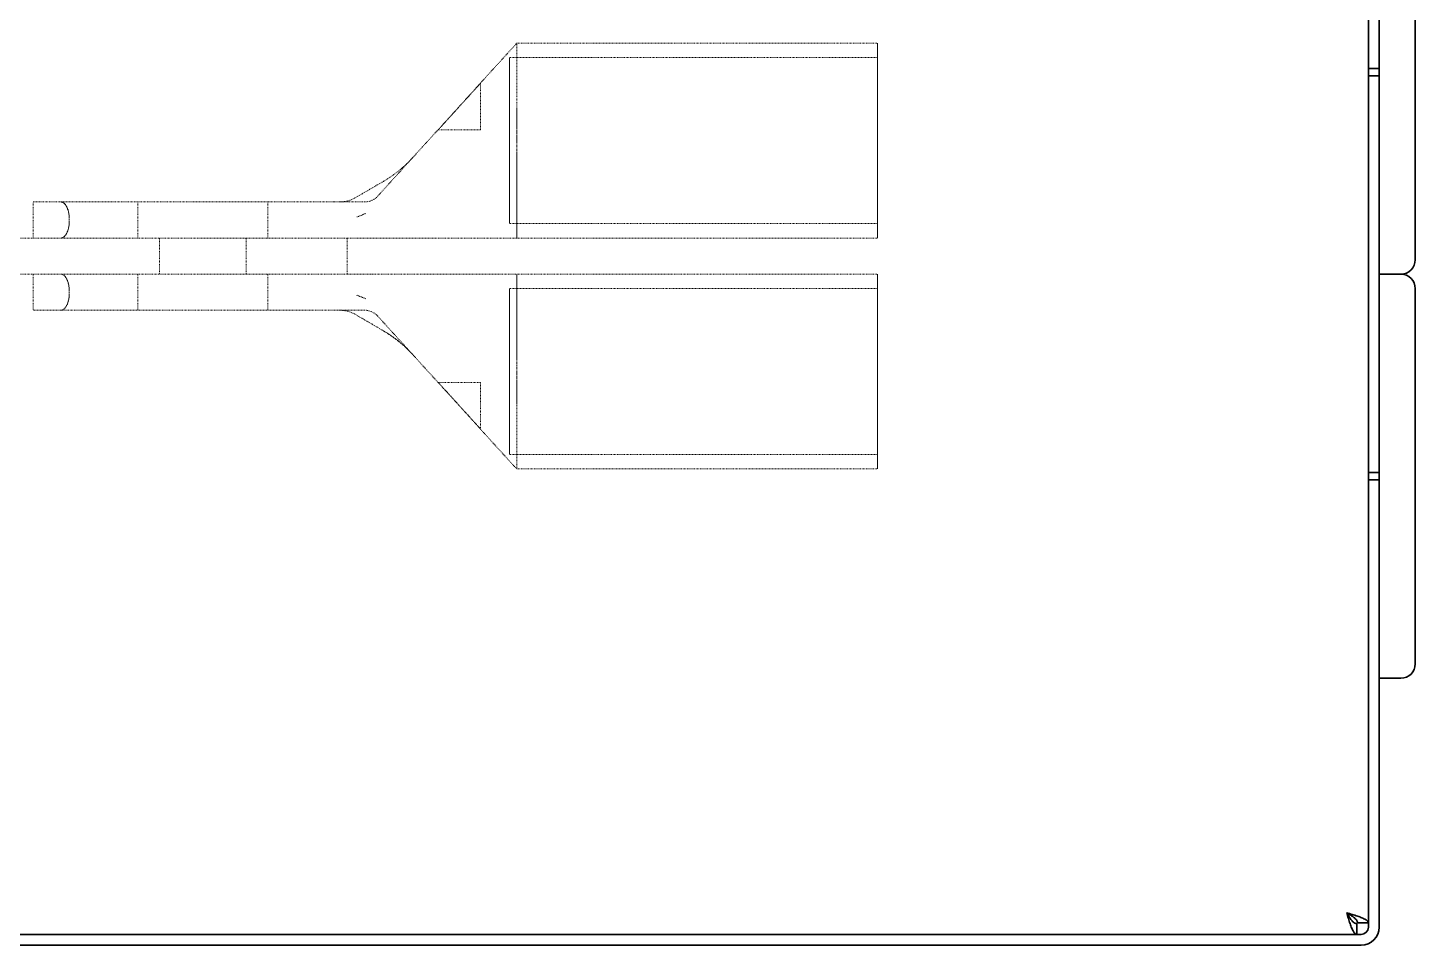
# Model space of a CAD drawing. Header units: millimetres. Extents: x -116965 to 323937, y 291661 to 566926.
# Drawn here: x -12834.8 to -12642.6, y 302220.5 to 302347.7 of the extents above; entities that cross this region are included whole.
import ezdxf

# ---------------------------------------------------------------- set-up
doc = ezdxf.new("R2010")
doc.units = ezdxf.units.MM
doc.linetypes.add('DASHED', pattern=[0.75, 0.5, -0.25])
doc.layers.add('Hidden Edges(Schneider)', color=7, linetype='DASHED', lineweight=18)
doc.layers.add('Visible Edges(Schneider)', color=7, linetype='Continuous', lineweight=35)

msp = doc.modelspace()

# ---------------------------------------------------------------- linework, layer by layer
at = {"layer": 'Hidden Edges(Schneider)', "ltscale": 0.038304}
for p, q in [((-12772.073147, 302340.021472), (-12767.073147, 302345.521474)), ((-12767.073147, 302286.521473), (-12772.073147, 302292.021474))]:
    msp.add_line(p, q, dxfattribs=at)
at = {"layer": 'Hidden Edges(Schneider)', "ltscale": 0.131234}
for p, q in [((-12767.073146, 302345.521473), (-12717.073147, 302345.521473)), ((-12767.073146, 302318.521473), (-12717.073147, 302318.521473)), ((-12767.073146, 302313.521473), (-12717.073147, 302313.521473)), ((-12767.073146, 302286.521473), (-12717.073147, 302286.521473))]:
    msp.add_line(p, q, dxfattribs=at)
at = {"layer": 'Hidden Edges(Schneider)', "ltscale": 0.133858}
for p, q in [((-12717.073147, 302343.521473), (-12768.073146, 302343.521473)), ((-12717.073147, 302320.521473), (-12768.073146, 302320.521473)), ((-12717.073147, 302311.521473), (-12768.073146, 302311.521473)), ((-12717.073147, 302288.521473), (-12768.073146, 302288.521473))]:
    msp.add_line(p, q, dxfattribs=at)
at = {"layer": 'Hidden Edges(Schneider)', "ltscale": 0.033416}
for p, q in [((-12772.073309, 302340.008347), (-12772.073309, 302333.521473)), ((-12772.072983, 302340.008347), (-12772.072983, 302333.521473)), ((-12772.073309, 302292.034599), (-12772.073309, 302298.521473)), ((-12772.072983, 302292.034599), (-12772.072983, 302298.521473))]:
    msp.add_line(p, q, dxfattribs=at)
at = {"layer": 'Hidden Edges(Schneider)', "ltscale": 0.008265}
for p, q in [((-12777.962463, 302333.521473), (-12777.982256, 302333.521473)), ((-12777.982256, 302298.521473), (-12777.962463, 302298.521473))]:
    msp.add_line(p, q, dxfattribs=at)
at = {"layer": 'Hidden Edges(Schneider)', "ltscale": 0.030667}
for p, q in [((-12777.962463, 302333.521473), (-12772.073309, 302333.521473)), ((-12772.073309, 302298.521473), (-12777.962463, 302298.521473))]:
    msp.add_line(p, q, dxfattribs=at)
at = {"layer": 'Hidden Edges(Schneider)', "ltscale": 0.00765}
for p, q in [((-12772.073309, 302333.521473), (-12772.072983, 302333.521473)), ((-12772.072983, 302298.521473), (-12772.073309, 302298.521473))]:
    msp.add_line(p, q, dxfattribs=at)
at = {"layer": 'Hidden Edges(Schneider)', "ltscale": 0.024651}
for p, q in [((-12785.521704, 302326.387319), (-12789.561619, 302324.036978)), ((-12785.525525, 302305.657878), (-12789.565759, 302308.006412))]:
    msp.add_line(p, q, dxfattribs=at)
at = {"layer": 'Hidden Edges(Schneider)', "ltscale": 0.024628}
msp.add_line((-12785.522728, 302326.382721), (-12789.558614, 302324.036478), dxfattribs=at)
at = {"layer": 'Hidden Edges(Schneider)', "ltscale": 0.119731}
for p, q in [((-12834.073146, 302323.521473), (-12830.21583, 302323.521473)), ((-12830.21583, 302308.521473), (-12834.073146, 302308.521473))]:
    msp.add_line(p, q, dxfattribs=at)
at = {"layer": 'Hidden Edges(Schneider)', "ltscale": 0.025733}
for p, q in [((-12834.073146, 302318.521473), (-12834.073146, 302323.521473)), ((-12819.573145, 302318.521473), (-12819.573145, 302323.521473)), ((-12801.573145, 302318.521473), (-12801.573145, 302323.521473)), ((-12816.573145, 302318.521473), (-12816.573145, 302313.521473)), ((-12804.573145, 302318.521473), (-12804.573145, 302313.521473)), ((-12790.573145, 302318.521473), (-12790.573145, 302313.521473)), ((-12834.073146, 302313.521473), (-12834.073146, 302308.521473)), ((-12819.573145, 302313.521473), (-12819.573145, 302308.521473)), ((-12801.573145, 302313.521473), (-12801.573145, 302308.521473))]:
    msp.add_line(p, q, dxfattribs=at)
at = {"layer": 'Hidden Edges(Schneider)', "ltscale": 0.124077}
msp.add_line((-12792.397171, 302323.521473), (-12830.21583, 302323.521473), dxfattribs=at)
at = {"layer": 'Hidden Edges(Schneider)', "ltscale": 0.000163431}
msp.add_line((-12792.346734, 302323.521473), (-12792.397172, 302323.521473), dxfattribs=at)
at = {"layer": 'Hidden Edges(Schneider)', "ltscale": 0.003753}
msp.add_line((-12791.625201, 302323.521473), (-12792.346734, 302323.521473), dxfattribs=at)
at = {"layer": 'Hidden Edges(Schneider)', "ltscale": 0.117875}
msp.add_line((-12788.179069, 302323.521473), (-12791.624897, 302323.521473), dxfattribs=at)
at = {"layer": 'Hidden Edges(Schneider)', "ltscale": 0.001967}
for p, q in [((-12829.077489, 302320.821473), (-12829.077489, 302321.221473)), ((-12829.068801, 302320.821473), (-12829.068801, 302321.221473)), ((-12829.077489, 302311.221473), (-12829.077489, 302310.821473)), ((-12829.068801, 302311.221473), (-12829.068801, 302310.821473))]:
    msp.add_line(p, q, dxfattribs=at)
at = {"layer": 'Hidden Edges(Schneider)', "ltscale": 0.145815}
for p, q in [((-12890.573145, 302318.521473), (-12790.573145, 302318.521473)), ((-12890.573145, 302313.521473), (-12790.573145, 302313.521473))]:
    msp.add_line(p, q, dxfattribs=at)
at = {"layer": 'Hidden Edges(Schneider)', "ltscale": 0.075613}
msp.add_line((-12790.573143, 302318.521473), (-12787.078313, 302318.521473), dxfattribs=at)
at = {"layer": 'Hidden Edges(Schneider)', "ltscale": 0.131337}
msp.add_line((-12767.073146, 302318.521473), (-12787.078313, 302318.521473), dxfattribs=at)
at = {"layer": 'Hidden Edges(Schneider)', "ltscale": 0.078527}
msp.add_line((-12787.07435, 302313.521473), (-12790.573143, 302313.521473), dxfattribs=at)
at = {"layer": 'Hidden Edges(Schneider)', "ltscale": 0.131312}
msp.add_line((-12787.074344, 302313.521473), (-12767.073146, 302313.521473), dxfattribs=at)
at = {"layer": 'Hidden Edges(Schneider)', "ltscale": 0.124079}
msp.add_line((-12830.21583, 302308.521473), (-12792.396679, 302308.521473), dxfattribs=at)
at = {"layer": 'Hidden Edges(Schneider)', "ltscale": 0.000162839}
msp.add_line((-12792.396679, 302308.521473), (-12792.346352, 302308.521473), dxfattribs=at)
at = {"layer": 'Hidden Edges(Schneider)', "ltscale": 0.003747}
msp.add_line((-12792.346352, 302308.521473), (-12791.625641, 302308.521473), dxfattribs=at)
at = {"layer": 'Hidden Edges(Schneider)', "ltscale": 0.117881}
msp.add_line((-12791.62525, 302308.521473), (-12788.179069, 302308.521473), dxfattribs=at)
at = {"layer": 'Hidden Edges(Schneider)', "ltscale": 0.024627}
msp.add_line((-12785.518909, 302305.657977), (-12789.554478, 302308.006024), dxfattribs=at)
at = {"layer": 'Hidden Edges(Schneider)', "ltscale": 0.045396, "flags": 128}
for points in [[(-12772.073309, 302340.008347), (-12772.275017, 302339.785723), (-12772.483888, 302339.555204), (-12772.699464, 302339.3173), (-12772.921288, 302339.072523), (-12773.148898, 302338.821385), (-12773.381836, 302338.564398), (-12773.619643, 302338.302074), (-12773.861859, 302338.034923), (-12774.108027, 302337.763457), (-12774.357687, 302337.488187), (-12774.610379, 302337.209625), (-12774.865645, 302336.928283), (-12775.123025, 302336.644671), (-12775.38206, 302336.359303), (-12775.642291, 302336.072687), (-12775.903261, 302335.785337), (-12776.164508, 302335.497764), (-12776.425574, 302335.21048), (-12776.686, 302334.923995), (-12776.945327, 302334.638823), (-12777.203096, 302334.355472), (-12777.458848, 302334.074456), (-12777.712123, 302333.796286), (-12777.962463, 302333.521473)], [(-12777.961753, 302333.521473), (-12777.71143, 302333.796286), (-12777.458171, 302334.074456), (-12777.202436, 302334.355472), (-12776.944684, 302334.638823), (-12776.685374, 302334.923995), (-12776.424965, 302335.21048), (-12776.163916, 302335.497764), (-12775.902686, 302335.785337), (-12775.641733, 302336.072687), (-12775.381518, 302336.359303), (-12775.122501, 302336.644671), (-12774.865137, 302336.928283), (-12774.609888, 302337.209625), (-12774.357213, 302337.488187), (-12774.107569, 302337.763457), (-12773.861417, 302338.034923), (-12773.619217, 302338.302074), (-12773.381425, 302338.564398), (-12773.148502, 302338.821385), (-12772.920907, 302339.072523), (-12772.699098, 302339.3173), (-12772.483535, 302339.555204), (-12772.274678, 302339.785723), (-12772.072983, 302340.008347)], [(-12777.962463, 302298.521473), (-12777.712123, 302298.24666), (-12777.458848, 302297.96849), (-12777.203096, 302297.687474), (-12776.945327, 302297.404123), (-12776.686, 302297.118951), (-12776.425574, 302296.832466), (-12776.164508, 302296.545182), (-12775.903261, 302296.257609), (-12775.642291, 302295.97026), (-12775.38206, 302295.683643), (-12775.123025, 302295.398275), (-12774.865645, 302295.114663), (-12774.610379, 302294.833321), (-12774.357687, 302294.554759), (-12774.108027, 302294.279489), (-12773.861859, 302294.008023), (-12773.619643, 302293.740872), (-12773.381836, 302293.478548), (-12773.148898, 302293.221562), (-12772.921288, 302292.970423), (-12772.699464, 302292.725646), (-12772.483888, 302292.487743), (-12772.275017, 302292.257223), (-12772.073309, 302292.034599)], [(-12772.072983, 302292.034599), (-12772.274678, 302292.257223), (-12772.483535, 302292.487743), (-12772.699098, 302292.725646), (-12772.920907, 302292.970423), (-12773.148502, 302293.221562), (-12773.381425, 302293.478548), (-12773.619217, 302293.740872), (-12773.861417, 302294.008023), (-12774.107569, 302294.279489), (-12774.357213, 302294.554759), (-12774.609888, 302294.833321), (-12774.865137, 302295.114663), (-12775.122501, 302295.398275), (-12775.381518, 302295.683643), (-12775.641733, 302295.97026), (-12775.902686, 302296.257609), (-12776.163916, 302296.545182), (-12776.424965, 302296.832466), (-12776.685374, 302297.118951), (-12776.944684, 302297.404123), (-12777.202436, 302297.687474), (-12777.458171, 302297.96849), (-12777.71143, 302298.24666), (-12777.961753, 302298.521473)]]:
    msp.add_lwpolyline(points, dxfattribs=at)
at = {"layer": 'Hidden Edges(Schneider)', "ltscale": 0.007652, "flags": 128}
for points in [[(-12772.072983, 302340.008347), (-12772.072997, 302340.010445), (-12772.07301, 302340.012357), (-12772.073024, 302340.01409), (-12772.073037, 302340.01564), (-12772.073051, 302340.017006), (-12772.073065, 302340.018191), (-12772.073078, 302340.019195), (-12772.073092, 302340.020015), (-12772.073105, 302340.020654), (-12772.073119, 302340.021109), (-12772.073133, 302340.021381), (-12772.073146, 302340.021474), (-12772.07316, 302340.021381), (-12772.073173, 302340.021109), (-12772.073187, 302340.020654), (-12772.0732, 302340.020015), (-12772.073214, 302340.019195), (-12772.073228, 302340.018191), (-12772.073241, 302340.017006), (-12772.073255, 302340.01564), (-12772.073268, 302340.01409), (-12772.073282, 302340.012357), (-12772.073295, 302340.010445), (-12772.073309, 302340.008347)], [(-12772.073309, 302292.034599), (-12772.073295, 302292.032501), (-12772.073282, 302292.030589), (-12772.073268, 302292.028856), (-12772.073255, 302292.027306), (-12772.073241, 302292.02594), (-12772.073228, 302292.024755), (-12772.073214, 302292.023751), (-12772.0732, 302292.022931), (-12772.073187, 302292.022292), (-12772.073173, 302292.021837), (-12772.07316, 302292.021565), (-12772.073146, 302292.021472), (-12772.073133, 302292.021565), (-12772.073119, 302292.021837), (-12772.073105, 302292.022292), (-12772.073092, 302292.022931), (-12772.073078, 302292.023751), (-12772.073065, 302292.024755), (-12772.073051, 302292.02594), (-12772.073037, 302292.027306), (-12772.073024, 302292.028856), (-12772.07301, 302292.030589), (-12772.072997, 302292.032501), (-12772.072983, 302292.034599)]]:
    msp.add_lwpolyline(points, dxfattribs=at)
at = {"layer": 'Hidden Edges(Schneider)', "ltscale": 0.140285, "flags": 128}
msp.add_lwpolyline([(-12785.521704, 302326.387319), (-12784.886314, 302326.781042), (-12784.30241, 302327.178594), (-12783.77058, 302327.572412), (-12783.291413, 302327.954933), (-12782.865496, 302328.318599), (-12782.493418, 302328.655846), (-12782.175766, 302328.959113), (-12781.912616, 302329.221333), (-12781.701187, 302329.439407), (-12781.539198, 302329.611413), (-12781.425054, 302329.734923), (-12781.325545, 302329.843927), (-12781.30297, 302329.868737), (-12781.266959, 302329.908329), (-12781.204904, 302329.976573), (-12781.112368, 302330.078351), (-12781.005378, 302330.196033), (-12780.895138, 302330.317293), (-12780.671754, 302330.563013), (-12779.775515, 302331.548872), (-12777.982239, 302333.521473)], dxfattribs=at)
at = {"layer": 'Hidden Edges(Schneider)', "ltscale": 0.155165, "flags": 128}
msp.add_lwpolyline([(-12785.522728, 302326.382721), (-12784.823537, 302326.818044), (-12784.18748, 302327.257049), (-12783.615518, 302327.689314), (-12783.108613, 302328.104422), (-12782.667726, 302328.491952), (-12782.47234, 302328.672119), (-12782.293819, 302328.841484), (-12782.132283, 302328.998745), (-12781.987592, 302329.142847), (-12781.858938, 302329.273544), (-12781.746556, 302329.389819), (-12781.650792, 302329.490556), (-12781.571994, 302329.574644), (-12781.510507, 302329.64097), (-12781.466793, 302329.688477), (-12781.448771, 302329.708178), (-12781.454441, 302329.701955), (-12781.490266, 302329.662581), (-12781.53939, 302329.608564), (-12781.579492, 302329.564461), (-12781.629538, 302329.509418), (-12781.744181, 302329.383318), (-12781.866686, 302329.248567), (-12782.362232, 302328.703472), (-12784.345641, 302326.521727), (-12786.329219, 302324.339791)], dxfattribs=at)
at = {"layer": 'Hidden Edges(Schneider)', "ltscale": 0.019636, "flags": 128}
for points in [[(-12830.215832, 302323.521473), (-12830.151337, 302323.517035), (-12830.085331, 302323.503663), (-12830.018304, 302323.481274), (-12829.950729, 302323.449785), (-12829.883092, 302323.409109), (-12829.815874, 302323.359165), (-12829.749561, 302323.299902), (-12829.684616, 302323.231697), (-12829.621477, 302323.155211), (-12829.560563, 302323.071108), (-12829.502319, 302322.980053), (-12829.447158, 302322.882711), (-12829.395415, 302322.779509), (-12829.345969, 302322.667712), (-12829.298934, 302322.547036), (-12829.254988, 302322.418348), (-12829.214784, 302322.282518), (-12829.178998, 302322.140413), (-12829.148283, 302321.992921), (-12829.122983, 302321.841241), (-12829.103188, 302321.686811), (-12829.088955, 302321.531077), (-12829.080366, 302321.375482), (-12829.077487, 302321.221473)], [(-12829.068799, 302321.221473), (-12829.07168, 302321.375482), (-12829.080276, 302321.531077), (-12829.09452, 302321.686811), (-12829.114331, 302321.841241), (-12829.139652, 302321.992921), (-12829.170392, 302322.140413), (-12829.206208, 302322.282518), (-12829.246446, 302322.418348), (-12829.290429, 302322.547036), (-12829.337503, 302322.667712), (-12829.386991, 302322.779509), (-12829.438778, 302322.882711), (-12829.493986, 302322.980053), (-12829.552281, 302323.071108), (-12829.613247, 302323.155211), (-12829.676441, 302323.231697), (-12829.741444, 302323.299902), (-12829.807816, 302323.359165), (-12829.875094, 302323.409109), (-12829.942793, 302323.449785), (-12830.01043, 302323.481274), (-12830.077519, 302323.503663), (-12830.143587, 302323.517035), (-12830.208143, 302323.521473)], [(-12829.077487, 302320.821473), (-12829.080366, 302320.667464), (-12829.088955, 302320.511869), (-12829.103188, 302320.356135), (-12829.122983, 302320.201705), (-12829.148283, 302320.050025), (-12829.178998, 302319.902534), (-12829.214784, 302319.760428), (-12829.254988, 302319.624598), (-12829.298934, 302319.49591), (-12829.345969, 302319.375234), (-12829.395415, 302319.263437), (-12829.447158, 302319.160235), (-12829.502319, 302319.062893), (-12829.560563, 302318.971838), (-12829.621477, 302318.887735), (-12829.684616, 302318.811249), (-12829.749561, 302318.743044), (-12829.815874, 302318.683781), (-12829.883092, 302318.633837), (-12829.950729, 302318.593161), (-12830.018304, 302318.561672), (-12830.085331, 302318.539283), (-12830.151337, 302318.525912), (-12830.215832, 302318.521473)], [(-12830.208143, 302318.521473), (-12830.143587, 302318.525912), (-12830.077519, 302318.539283), (-12830.01043, 302318.561672), (-12829.942793, 302318.593161), (-12829.875094, 302318.633837), (-12829.807816, 302318.683781), (-12829.741444, 302318.743044), (-12829.676441, 302318.811249), (-12829.613247, 302318.887735), (-12829.552281, 302318.971838), (-12829.493986, 302319.062893), (-12829.438778, 302319.160235), (-12829.386991, 302319.263437), (-12829.337503, 302319.375234), (-12829.290429, 302319.49591), (-12829.246446, 302319.624598), (-12829.206208, 302319.760428), (-12829.170392, 302319.902534), (-12829.139652, 302320.050025), (-12829.114331, 302320.201705), (-12829.09452, 302320.356135), (-12829.080276, 302320.511869), (-12829.07168, 302320.667464), (-12829.068799, 302320.821473)], [(-12830.215832, 302313.521473), (-12830.151337, 302313.517035), (-12830.085331, 302313.503663), (-12830.018304, 302313.481274), (-12829.950729, 302313.449785), (-12829.883092, 302313.409109), (-12829.815874, 302313.359165), (-12829.749561, 302313.299902), (-12829.684616, 302313.231697), (-12829.621477, 302313.155211), (-12829.560563, 302313.071108), (-12829.502319, 302312.980053), (-12829.447158, 302312.882711), (-12829.395415, 302312.779509), (-12829.345969, 302312.667712), (-12829.298934, 302312.547036), (-12829.254988, 302312.418348), (-12829.214784, 302312.282518), (-12829.178998, 302312.140413), (-12829.148283, 302311.992921), (-12829.122983, 302311.841241), (-12829.103188, 302311.686811), (-12829.088955, 302311.531077), (-12829.080366, 302311.375482), (-12829.077487, 302311.221473)], [(-12829.068799, 302311.221473), (-12829.07168, 302311.375482), (-12829.080276, 302311.531077), (-12829.09452, 302311.686811), (-12829.114331, 302311.841241), (-12829.139652, 302311.992921), (-12829.170392, 302312.140413), (-12829.206208, 302312.282518), (-12829.246446, 302312.418348), (-12829.290429, 302312.547036), (-12829.337503, 302312.667712), (-12829.386991, 302312.779509), (-12829.438778, 302312.882711), (-12829.493986, 302312.980053), (-12829.552281, 302313.071108), (-12829.613247, 302313.155211), (-12829.676441, 302313.231697), (-12829.741444, 302313.299902), (-12829.807816, 302313.359165), (-12829.875094, 302313.409109), (-12829.942793, 302313.449785), (-12830.01043, 302313.481274), (-12830.077519, 302313.503663), (-12830.143587, 302313.517035), (-12830.208143, 302313.521473)], [(-12829.077487, 302310.821473), (-12829.080366, 302310.667464), (-12829.088955, 302310.511869), (-12829.103188, 302310.356135), (-12829.122983, 302310.201705), (-12829.148283, 302310.050025), (-12829.178998, 302309.902534), (-12829.214784, 302309.760428), (-12829.254988, 302309.624598), (-12829.298934, 302309.49591), (-12829.345969, 302309.375234), (-12829.395415, 302309.263437), (-12829.447158, 302309.160235), (-12829.502319, 302309.062893), (-12829.560563, 302308.971838), (-12829.621477, 302308.887735), (-12829.684616, 302308.811249), (-12829.749561, 302308.743044), (-12829.815874, 302308.683781), (-12829.883092, 302308.633837), (-12829.950729, 302308.593161), (-12830.018304, 302308.561672), (-12830.085331, 302308.539283), (-12830.151337, 302308.525912), (-12830.215832, 302308.521473)], [(-12830.208143, 302308.521473), (-12830.143587, 302308.525912), (-12830.077519, 302308.539283), (-12830.01043, 302308.561672), (-12829.942793, 302308.593161), (-12829.875094, 302308.633837), (-12829.807816, 302308.683781), (-12829.741444, 302308.743044), (-12829.676441, 302308.811249), (-12829.613247, 302308.887735), (-12829.552281, 302308.971838), (-12829.493986, 302309.062893), (-12829.438778, 302309.160235), (-12829.386991, 302309.263437), (-12829.337503, 302309.375234), (-12829.290429, 302309.49591), (-12829.246446, 302309.624598), (-12829.206208, 302309.760428), (-12829.170392, 302309.902534), (-12829.139652, 302310.050025), (-12829.114331, 302310.201705), (-12829.09452, 302310.356135), (-12829.080276, 302310.511869), (-12829.07168, 302310.667464), (-12829.068799, 302310.821473)]]:
    msp.add_lwpolyline(points, dxfattribs=at)
at = {"layer": 'Hidden Edges(Schneider)', "ltscale": 0.011828, "flags": 128}
for points in [[(-12789.561619, 302324.036978), (-12790.022549, 302323.815702), (-12790.529087, 302323.653406), (-12791.067366, 302323.554644), (-12791.625201, 302323.521473)], [(-12789.554478, 302308.006024), (-12790.015308, 302308.227278), (-12790.521731, 302308.389555), (-12791.059888, 302308.488305), (-12791.617596, 302308.521473)]]:
    msp.add_lwpolyline(points, dxfattribs=at)
at = {"layer": 'Hidden Edges(Schneider)', "ltscale": 0.011794, "flags": 128}
for points in [[(-12789.558614, 302324.036478), (-12790.019218, 302323.815325), (-12790.524726, 302323.653202), (-12791.061617, 302323.554584), (-12791.618036, 302323.521473)], [(-12789.565759, 302308.006412), (-12790.026463, 302308.227589), (-12790.532084, 302308.38973), (-12791.069098, 302308.488358), (-12791.625641, 302308.521473)]]:
    msp.add_lwpolyline(points, dxfattribs=at)
at = {"layer": 'Hidden Edges(Schneider)', "ltscale": 0.007246, "flags": 128}
for points in [[(-12789.235335, 302321.453398), (-12789.180806, 302321.47164), (-12789.126354, 302321.490127), (-12789.071979, 302321.508861), (-12789.017682, 302321.527845), (-12788.963466, 302321.547077), (-12788.909333, 302321.56656), (-12788.855284, 302321.586294), (-12788.801321, 302321.60628), (-12788.747447, 302321.62652), (-12788.693664, 302321.647014), (-12788.639974, 302321.667763), (-12788.586378, 302321.688769), (-12788.532877, 302321.710032), (-12788.479473, 302321.731555), (-12788.426167, 302321.753338), (-12788.372961, 302321.775383), (-12788.319857, 302321.797691), (-12788.266857, 302321.820262), (-12788.213962, 302321.843099), (-12788.161175, 302321.866202), (-12788.108498, 302321.889572), (-12788.055934, 302321.913211), (-12788.003483, 302321.937119), (-12787.951149, 302321.961297)], [(-12789.243703, 302310.589548), (-12789.189168, 302310.571306), (-12789.13471, 302310.552819), (-12789.080328, 302310.534085), (-12789.026026, 302310.515101), (-12788.971803, 302310.495869), (-12788.917664, 302310.476386), (-12788.863608, 302310.456652), (-12788.80964, 302310.436666), (-12788.75576, 302310.416426), (-12788.701971, 302310.395932), (-12788.648274, 302310.375183), (-12788.594672, 302310.354178), (-12788.541165, 302310.332914), (-12788.487755, 302310.311391), (-12788.434443, 302310.289608), (-12788.381231, 302310.267563), (-12788.328121, 302310.245255), (-12788.275115, 302310.222684), (-12788.222215, 302310.199847), (-12788.169422, 302310.176744), (-12788.116738, 302310.153374), (-12788.064168, 302310.129735), (-12788.011711, 302310.105827), (-12787.959372, 302310.081649)]]:
    msp.add_lwpolyline(points, dxfattribs=at)
at = {"layer": 'Hidden Edges(Schneider)', "ltscale": 0.155132, "flags": 128}
msp.add_lwpolyline([(-12786.329219, 302307.703156), (-12784.343663, 302305.519041), (-12783.351147, 302304.427274), (-12782.359622, 302303.336602), (-12781.864931, 302302.79245), (-12781.742648, 302302.657942), (-12781.627146, 302302.530899), (-12781.577554, 302302.476353), (-12781.537985, 302302.432836), (-12781.489333, 302302.379338), (-12781.454664, 302302.341238), (-12781.448769, 302302.334767), (-12781.46333, 302302.350787), (-12781.502958, 302302.393994), (-12781.565158, 302302.461089), (-12781.647442, 302302.548773), (-12781.747316, 302302.653745), (-12781.991272, 302302.903821), (-12782.136571, 302303.048592), (-12782.298294, 302303.206026), (-12782.476405, 302303.37497), (-12782.670867, 302303.554272), (-12783.108693, 302303.939346), (-12783.612826, 302304.352406), (-12784.183659, 302304.783688), (-12784.819564, 302305.222457), (-12785.518909, 302305.657977)], dxfattribs=at)
at = {"layer": 'Hidden Edges(Schneider)', "ltscale": 0.140337, "flags": 128}
msp.add_lwpolyline([(-12777.982239, 302298.521473), (-12779.777607, 302300.496376), (-12780.674866, 302301.483357), (-12780.899151, 302301.730066), (-12781.009615, 302301.851574), (-12781.11578, 302301.968348), (-12781.207671, 302302.069417), (-12781.268625, 302302.136449), (-12781.304865, 302302.176294), (-12781.32731, 302302.20096), (-12781.551194, 302302.44489), (-12781.703111, 302302.605353), (-12781.915151, 302302.824432), (-12782.180809, 302303.089885), (-12782.499438, 302303.394277), (-12782.871064, 302303.730881), (-12783.295711, 302304.092974), (-12783.773405, 302304.473828), (-12784.304434, 302304.86664), (-12784.888979, 302305.263925), (-12785.525525, 302305.657878)], dxfattribs=at)
at = {"layer": 'Hidden Edges(Schneider)', "ltscale": 0.010659}
for centre, start, end in [((-12788.179069, 302326.021473), 270, 317.72630524), ((-12788.179069, 302306.021473), 42.27369476, 90)]:
    msp.add_arc(centre, 2.5, start, end, dxfattribs=at)
at = {"layer": 'Hidden Edges(Schneider)', "ltscale": 0.145866}
for centre, major_axis, start_param, end_param in [((-12767.073146, 302332.021473), (0, 13.5), 5.0481840988, 7.5181865152), ((-12767.073146, 302300.021473), (0, -13.5), 5.0481840986, 7.518186515)]:
    msp.add_ellipse(centre, major_axis=major_axis, ratio=0.000217213, start_param=start_param, end_param=end_param, dxfattribs=at)
at = {"layer": 'Hidden Edges(Schneider)', "ltscale": 0.139145}
for centre, major_axis in [((-12717.073147, 302332.021473), (0, 13.5)), ((-12717.073147, 302300.021473), (0, -13.5))]:
    msp.add_ellipse(centre, major_axis=major_axis, ratio=0.000217213, dxfattribs=at)
at = {"layer": 'Hidden Edges(Schneider)', "ltscale": 0.135464}
for centre, major_axis in [((-12768.073146, 302332.021473), (0, 11.5)), ((-12717.073147, 302332.021473), (0, 11.5)), ((-12768.073146, 302300.021473), (0, -11.5)), ((-12717.073147, 302300.021473), (0, -11.5))]:
    msp.add_ellipse(centre, major_axis=major_axis, ratio=0.000217213, dxfattribs=at)
at = {"layer": 'Hidden Edges(Schneider)', "ltscale": 0.014648}
for centre, major_axis, start_param, end_param in [((-12767.073146, 302332.021473), (0, -13.5), 4.3765938617, 4.5880339858), ((-12767.073146, 302332.021473), (0, 13.5), 4.836743975, 5.0481840991), ((-12767.073146, 302300.021473), (0, -13.5), 4.8367439749, 5.048184099), ((-12767.073146, 302300.021473), (0, 13.5), 4.3765938612, 4.5880339855)]:
    msp.add_ellipse(centre, major_axis=major_axis, ratio=0.000217213, start_param=start_param, end_param=end_param, dxfattribs=at)
at = {"layer": 'Hidden Edges(Schneider)', "ltscale": 0.008574}
for centre, major_axis, start_param in [((-12767.073146, 302332.021473), (0, -13.5), 4.5880339858), ((-12767.073146, 302300.021473), (0, 13.5), 4.5880339859)]:
    msp.add_ellipse(centre, major_axis=major_axis, ratio=0.000217213, start_param=start_param, end_param=4.7123889804, dxfattribs=at)
at = {"layer": 'Hidden Edges(Schneider)', "ltscale": 0.017248}
for centre, major_axis, start_param, end_param in [((-12767.073146, 302332.021473), (0, 13.5), 4.5880339859, 4.836743975), ((-12767.073146, 302300.021473), (0, -13.5), 4.5880339858, 4.8367439749)]:
    msp.add_ellipse(centre, major_axis=major_axis, ratio=0.000217213, start_param=start_param, end_param=end_param, dxfattribs=at)
at = {"layer": 'Hidden Edges(Schneider)', "ltscale": 0.014714}
for centre, major_axis, end_param in [((-12767.073146, 302332.021473), (0, -13.5), 4.9247799113), ((-12767.073146, 302300.021473), (0, 13.5), 4.9247799114)]:
    msp.add_ellipse(centre, major_axis=major_axis, ratio=0.000217213, start_param=4.7123889804, end_param=end_param, dxfattribs=at)
at = {"layer": 'Hidden Edges(Schneider)', "ltscale": 0.120331}
for centre, major_axis, start_param, end_param in [((-12767.073146, 302332.021473), (0, -13.5), 4.9247796392, 6.2831853063), ((-12767.073146, 302300.021473), (0, 13.5), 4.9247796395, 6.283185309)]:
    msp.add_ellipse(centre, major_axis=major_axis, ratio=0.000217213, start_param=start_param, end_param=end_param, dxfattribs=at)
at = {"layer": 'Hidden Edges(Schneider)', "ltscale": 0.120977}
for centre, major_axis, start_param, end_param in [((-12767.073146, 302332.021473), (0, -13.5), 0.0807468525, 1.4464413321), ((-12767.073146, 302300.021473), (0, 13.5), 0.0807468533, 1.4464413325)]:
    msp.add_ellipse(centre, major_axis=major_axis, ratio=0.000217213, start_param=start_param, end_param=end_param, dxfattribs=at)
at = {"layer": 'Visible Edges(Schneider)'}
for p, q in [((-12649.073145, 302396.521473), (-12649.073145, 302342.021473)), ((-12647.573145, 302396.521473), (-12647.573145, 302342.021473)), ((-12642.573145, 302367.521473), (-12642.573145, 302315.521473)), ((-12649.073145, 302342.021473), (-12649.073145, 302341.021473)), ((-12647.573145, 302342.021473), (-12649.073145, 302342.021473)), ((-12649.073145, 302341.021473), (-12649.073145, 302286.021473)), ((-12647.573145, 302341.021473), (-12649.073145, 302341.021473)), ((-12647.573145, 302341.021473), (-12647.573145, 302342.021473)), ((-12647.573145, 302341.021473), (-12647.573145, 302286.021473)), ((-12647.573145, 302313.521473), (-12644.573145, 302313.521473)), ((-12642.573145, 302311.521473), (-12642.573145, 302259.521473)), ((-12649.073145, 302286.021473), (-12649.073145, 302285.021473)), ((-12647.573145, 302286.021473), (-12649.073145, 302286.021473)), ((-12649.073145, 302285.021473), (-12647.573145, 302285.021473)), ((-12649.073145, 302223.021473), (-12649.073145, 302285.021473)), ((-12647.573145, 302285.021473), (-12647.573145, 302286.021473)), ((-12647.573145, 302223.021473), (-12647.573145, 302285.021473)), ((-12647.573145, 302257.521473), (-12644.573145, 302257.521473)), ((-12650.67314, 302223.521477), (-12650.67314, 302222.021481)), ((-12650.573145, 302223.621473), (-12649.073145, 302223.621473)), ((-12650.073145, 302222.021473), (-12877.073145, 302222.021473)), ((-12650.073145, 302220.521473), (-12877.073145, 302220.521473))]:
    msp.add_line(p, q, dxfattribs=at)
at = {"layer": 'Visible Edges(Schneider)', "flags": 128}
for points in [[(-12650.67314, 302222.021481), (-12650.731581, 302222.027928), (-12650.789984, 302222.047211), (-12650.848425, 302222.079292), (-12650.906828, 302222.124001), (-12650.965098, 302222.180992), (-12651.023291, 302222.250019), (-12651.081465, 302222.330853), (-12651.139696, 302222.423206), (-12651.198042, 302222.526871), (-12651.256464, 302222.641388), (-12651.314772, 302222.765843), (-12651.372965, 302222.899738), (-12651.431139, 302223.042599), (-12651.489371, 302223.194004), (-12651.547678, 302223.353459), (-12651.606119, 302223.520409), (-12651.664503, 302223.693653), (-12651.72283, 302223.872448), (-12651.781195, 302224.05624), (-12651.839636, 302224.244438), (-12651.898039, 302224.435822), (-12651.956366, 302224.629551), (-12652.014731, 302224.824978), (-12652.073153, 302225.021473)], [(-12652.073153, 302225.021473), (-12652.014712, 302224.923206), (-12651.956423, 302224.825607), (-12651.89823, 302224.728981), (-12651.840075, 302224.633671), (-12651.781882, 302224.539944), (-12651.723574, 302224.448124), (-12651.665133, 302224.358517), (-12651.606711, 302224.271809), (-12651.548441, 302224.188534), (-12651.490248, 302224.108921), (-12651.432074, 302224.033219), (-12651.373881, 302223.961693), (-12651.315573, 302223.894573), (-12651.257113, 302223.832108), (-12651.198672, 302223.774754), (-12651.140307, 302223.722855), (-12651.08198, 302223.676544), (-12651.023596, 302223.635956), (-12650.965136, 302223.601242), (-12650.906676, 302223.57267), (-12650.848311, 302223.550354), (-12650.789984, 302223.534351), (-12650.7316, 302223.5247), (-12650.67314, 302223.521477)], [(-12650.573138, 302223.621479), (-12650.576361, 302223.679901), (-12650.585993, 302223.73819), (-12650.601939, 302223.796383), (-12650.62414, 302223.854557), (-12650.65254, 302223.91275), (-12650.687044, 302223.971039), (-12650.727595, 302224.02948), (-12650.773905, 302224.087902), (-12650.825671, 302224.146191), (-12650.882662, 302224.204365), (-12650.944727, 302224.262539), (-12651.011618, 302224.320732), (-12651.083163, 302224.37904), (-12651.159151, 302224.4375), (-12651.23905, 302224.495941), (-12651.32242, 302224.554306), (-12651.408957, 302224.612633), (-12651.498411, 302224.671017), (-12651.590479, 302224.729477), (-12651.684588, 302224.787937), (-12651.780241, 302224.846302), (-12651.877077, 302224.904648), (-12651.974829, 302224.963013), (-12652.073153, 302225.021473)], [(-12652.073153, 302225.021473), (-12651.876581, 302224.963032), (-12651.680983, 302224.904629), (-12651.486967, 302224.846207), (-12651.295565, 302224.787804), (-12651.107939, 302224.729515), (-12650.924643, 302224.671322), (-12650.746306, 302224.613148), (-12650.573462, 302224.554917), (-12650.406721, 302224.496571), (-12650.246886, 302224.438149), (-12650.095232, 302224.37986), (-12649.952257, 302224.321648), (-12649.818362, 302224.263474), (-12649.694002, 302224.205261), (-12649.579619, 302224.146935), (-12649.475687, 302224.088513), (-12649.383009, 302224.030129), (-12649.301909, 302223.971783), (-12649.232653, 302223.913418), (-12649.175528, 302223.854977), (-12649.130858, 302223.796593), (-12649.098852, 302223.738247), (-12649.079588, 302223.679901), (-12649.073141, 302223.621479)]]:
    msp.add_lwpolyline(points, dxfattribs=at)
at = {"layer": 'Visible Edges(Schneider)'}
for centre, radius, start, end in [((-12644.573145, 302315.521473), 2, 270, 0), ((-12644.573145, 302311.521473), 2, 0, 90), ((-12644.573145, 302259.521473), 2, 270, 0), ((-12650.073145, 302223.021473), 2.5, 270, 0), ((-12650.073145, 302223.021473), 1, 270, 0)]:
    msp.add_arc(centre, radius, start, end, dxfattribs=at)

doc.saveas('drawing.dxf')
